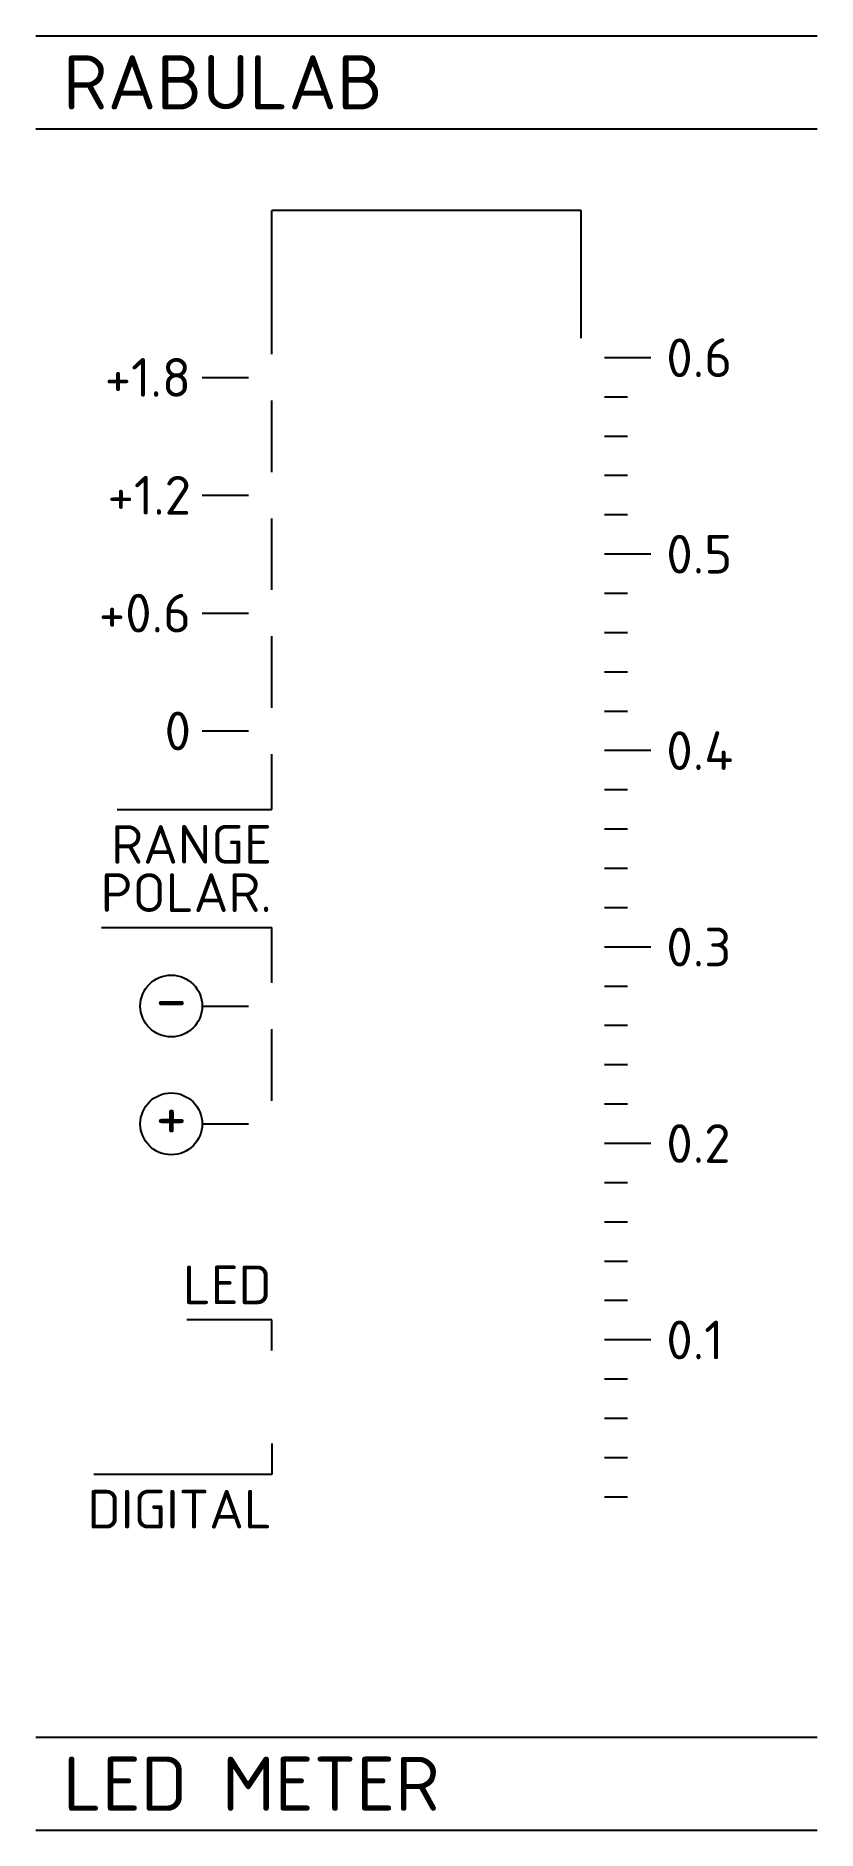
# Model space of a CAD drawing. Header units: millimetres. Extents: x 0 to 50, y 6 to 122.
import ezdxf
from ezdxf.enums import TextEntityAlignment as Align

# ---------------------------------------------------------------- set-up
doc = ezdxf.new("R2010")
doc.units = ezdxf.units.MM
doc.header["$LTSCALE"] = 10
doc.header["$MEASUREMENT"] = 0
doc.layers.get('0').update_dxf_attribs({"linetype": 'CONTINUOUS'})
doc.styles.add('ISO', font='isocpeur.ttf')

msp = doc.modelspace()

# ---------------------------------------------------------------- linework, layer by layer
at = {"color": 3}
for p, q in [((0, 122, 1), (50.5, 122, 1)), ((0, 116, 1), (50.5, 116, 1)), ((35.25, 110.72, 1), (15.25, 110.72, 1)), ((15.25, 101.42, 1), (15.25, 110.72, 1)), ((35.25, 102.46, 1), (35.25, 110.72, 1)), ((39.75, 101.19, 1), (36.75, 101.19, 1)), ((10.75, 99.92, 1), (13.75, 99.92, 1)), ((38.25, 98.65, 1), (36.75, 98.65, 1)), ((15.25, 93.8, 1), (15.25, 98.42, 1)), ((38.25, 96.11, 1), (36.75, 96.11, 1)), ((38.25, 93.57, 1), (36.75, 93.57, 1)), ((10.75, 92.3, 1), (13.75, 92.3, 1)), ((15.25, 86.18, 1), (15.25, 90.8, 1)), ((38.25, 91.03, 1), (36.75, 91.03, 1)), ((39.75, 88.49, 1), (36.75, 88.49, 1)), ((38.25, 85.95, 1), (36.75, 85.95, 1)), ((10.75, 84.68, 1), (13.75, 84.68, 1)), ((15.25, 78.56, 1), (15.25, 83.18, 1)), ((38.25, 83.41, 1), (36.75, 83.41, 1)), ((38.25, 80.87, 1), (36.75, 80.87, 1)), ((38.25, 78.33, 1), (36.75, 78.33, 1)), ((10.75, 77.06, 1), (13.75, 77.06, 1)), ((15.25, 71.98, 1), (15.25, 75.56, 1)), ((39.75, 75.79, 1), (36.75, 75.79, 1)), ((38.25, 73.25, 1), (36.75, 73.25, 1)), ((5.25, 71.98, 1), (15.25, 71.98, 1)), ((38.25, 70.71, 1), (36.75, 70.71, 1)), ((38.25, 68.17, 1), (36.75, 68.17, 1)), ((38.25, 65.63, 1), (36.75, 65.63, 1)), ((4.25, 64.36, 1), (15.25, 64.36, 1)), ((15.25, 60.78, 1), (15.25, 64.36, 1)), ((39.75, 63.09, 1), (36.75, 63.09, 1)), ((38.25, 60.55, 1), (36.75, 60.55, 1)), ((10.75, 59.28, 1), (13.75, 59.28, 1)), ((38.25, 58.01, 1), (36.75, 58.01, 1)), ((15.25, 53.16, 1), (15.25, 57.78, 1)), ((38.25, 55.47, 1), (36.75, 55.47, 1)), ((38.25, 52.93, 1), (36.75, 52.93, 1)), ((10.75, 51.66, 1), (13.75, 51.66, 1)), ((39.75, 50.39, 1), (36.75, 50.39, 1)), ((38.25, 47.85, 1), (36.75, 47.85, 1)), ((38.25, 45.31, 1), (36.75, 45.31, 1)), ((38.25, 42.77, 1), (36.75, 42.77, 1)), ((38.25, 40.23, 1), (36.75, 40.23, 1)), ((15.25, 39, 1), (9.75, 39, 1)), ((15.25, 37, 1), (15.25, 39, 1)), ((39.75, 37.69, 1), (36.75, 37.69, 1)), ((38.25, 35.15, 1), (36.75, 35.15, 1)), ((38.25, 32.61, 1), (36.75, 32.61, 1)), ((15.25, 31, 1), (15.25, 29, 1)), ((15.25, 29, 1), (3.75, 29, 1)), ((38.25, 30.07, 1), (36.75, 30.07, 1)), ((38.25, 27.53, 1), (36.75, 27.53, 1)), ((0, 12, 1), (50.5, 12, 1)), ((0, 6, 1), (50.5, 6, 1))]:
    msp.add_line(p, q, dxfattribs=at)
for centre in [(8.75, 59.28, 1), (8.75, 51.66, 1)]:
    msp.add_circle(centre, 2)

# ---------------------------------------------------------------- texts
at = {"color": 2, "style": 'ISO'}
for s, p in [('RABULAB', (1.75, 119, 1)), ('LED METER', (1.75, 9, 1))]:
    msp.add_text(s, height=3.5, dxfattribs=at).set_placement(p, align=Align.MIDDLE_LEFT)
at = {"color": 7, "style": 'ISO'}
for s, p in [('0.6', (40.75, 101.19, 1)), ('0.5', (40.75, 88.49, 1)), ('0.4', (40.75, 75.79, 1)), ('0.3', (40.75, 63.09, 1)), ('0.2', (40.75, 50.39, 1)), ('0.1', (40.75, 37.69, 1))]:
    msp.add_text(s, height=2.5, dxfattribs=at).set_placement(p, align=Align.MIDDLE_LEFT)
for s, p in [('+1.8', (10.03, 99.92, 1)), ('+1.2', (10.03, 92.3, 1)), ('+0.6', (10.03, 84.68, 1)), ('0', (10.03, 77.06, 1))]:
    msp.add_text(s, height=2.5, dxfattribs=at).set_placement(p, align=Align.MIDDLE_RIGHT)
for s, p in [('RANGE', (15.25, 68.48, 1)), ('POLAR.', (15.25, 65.36, 1)), ('LED', (15.25, 40, 1)), ('DIGITAL', (15.25, 25.5, 1))]:
    msp.add_text(s, height=2.5, dxfattribs=at).set_placement(p, align=Align.RIGHT)
for s, p in [('-', (8.75, 59.78, 1)), ('+', (8.75, 52.16, 1))]:
    msp.add_text(s, height=3, dxfattribs=at).set_placement(p, align=Align.MIDDLE_CENTER)

doc.saveas('drawing.dxf')
